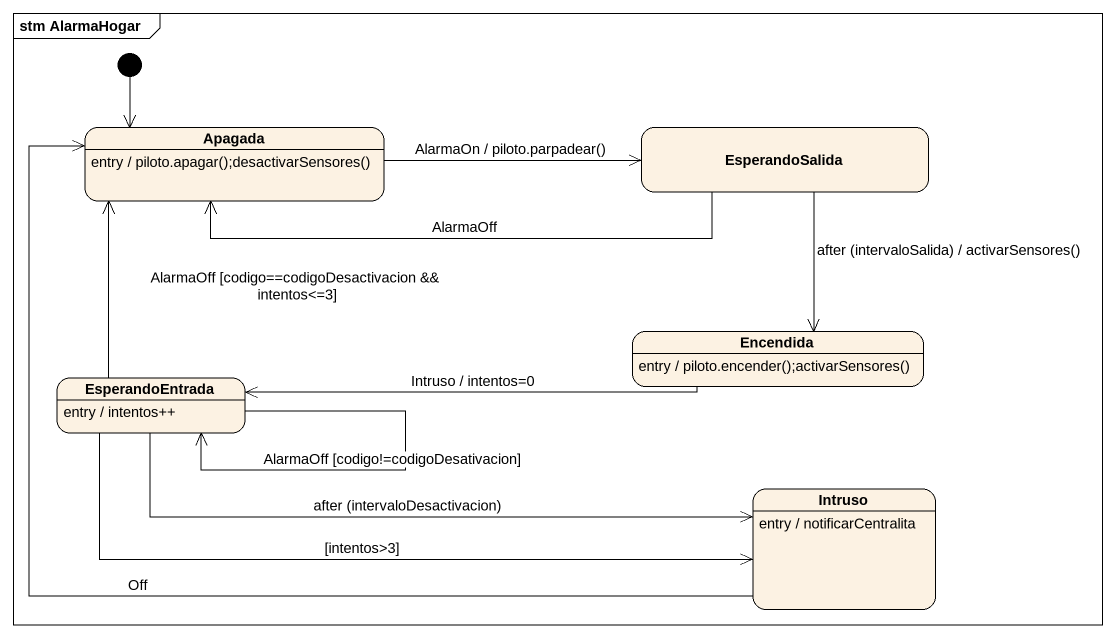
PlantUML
@startuml
mainframe stm AlarmaHogar
hide empty description
state Apagada
Apagada : entry / piloto.apagar();desactivarSensores()
state EsperandoSalida
state Encendida
Encendida : entry / piloto.encender();activarSensores()
state EsperandoEntrada
EsperandoEntrada : entry / intentos++
state Intruso
Intruso : entry / notificarCentralita
[*] --> Apagada
Apagada -right-> EsperandoSalida : AlarmaOn / piloto.parpadear()
EsperandoSalida -left-> Apagada : AlarmaOff
EsperandoSalida --> Encendida : after (intervaloSalida) / activarSensores()
Encendida -left-> EsperandoEntrada : Intruso / intentos=0
EsperandoEntrada -up-> Apagada : AlarmaOff [codigo==codigoDesactivacion && intentos<=3]
EsperandoEntrada --> EsperandoEntrada : AlarmaOff [codigo!=codigoDesativacion]
EsperandoEntrada -right-> Intruso : after (intervaloDesactivacion)
EsperandoEntrada -right-> Intruso : [intentos>3]
Intruso -up-> Apagada : Off
@enduml
